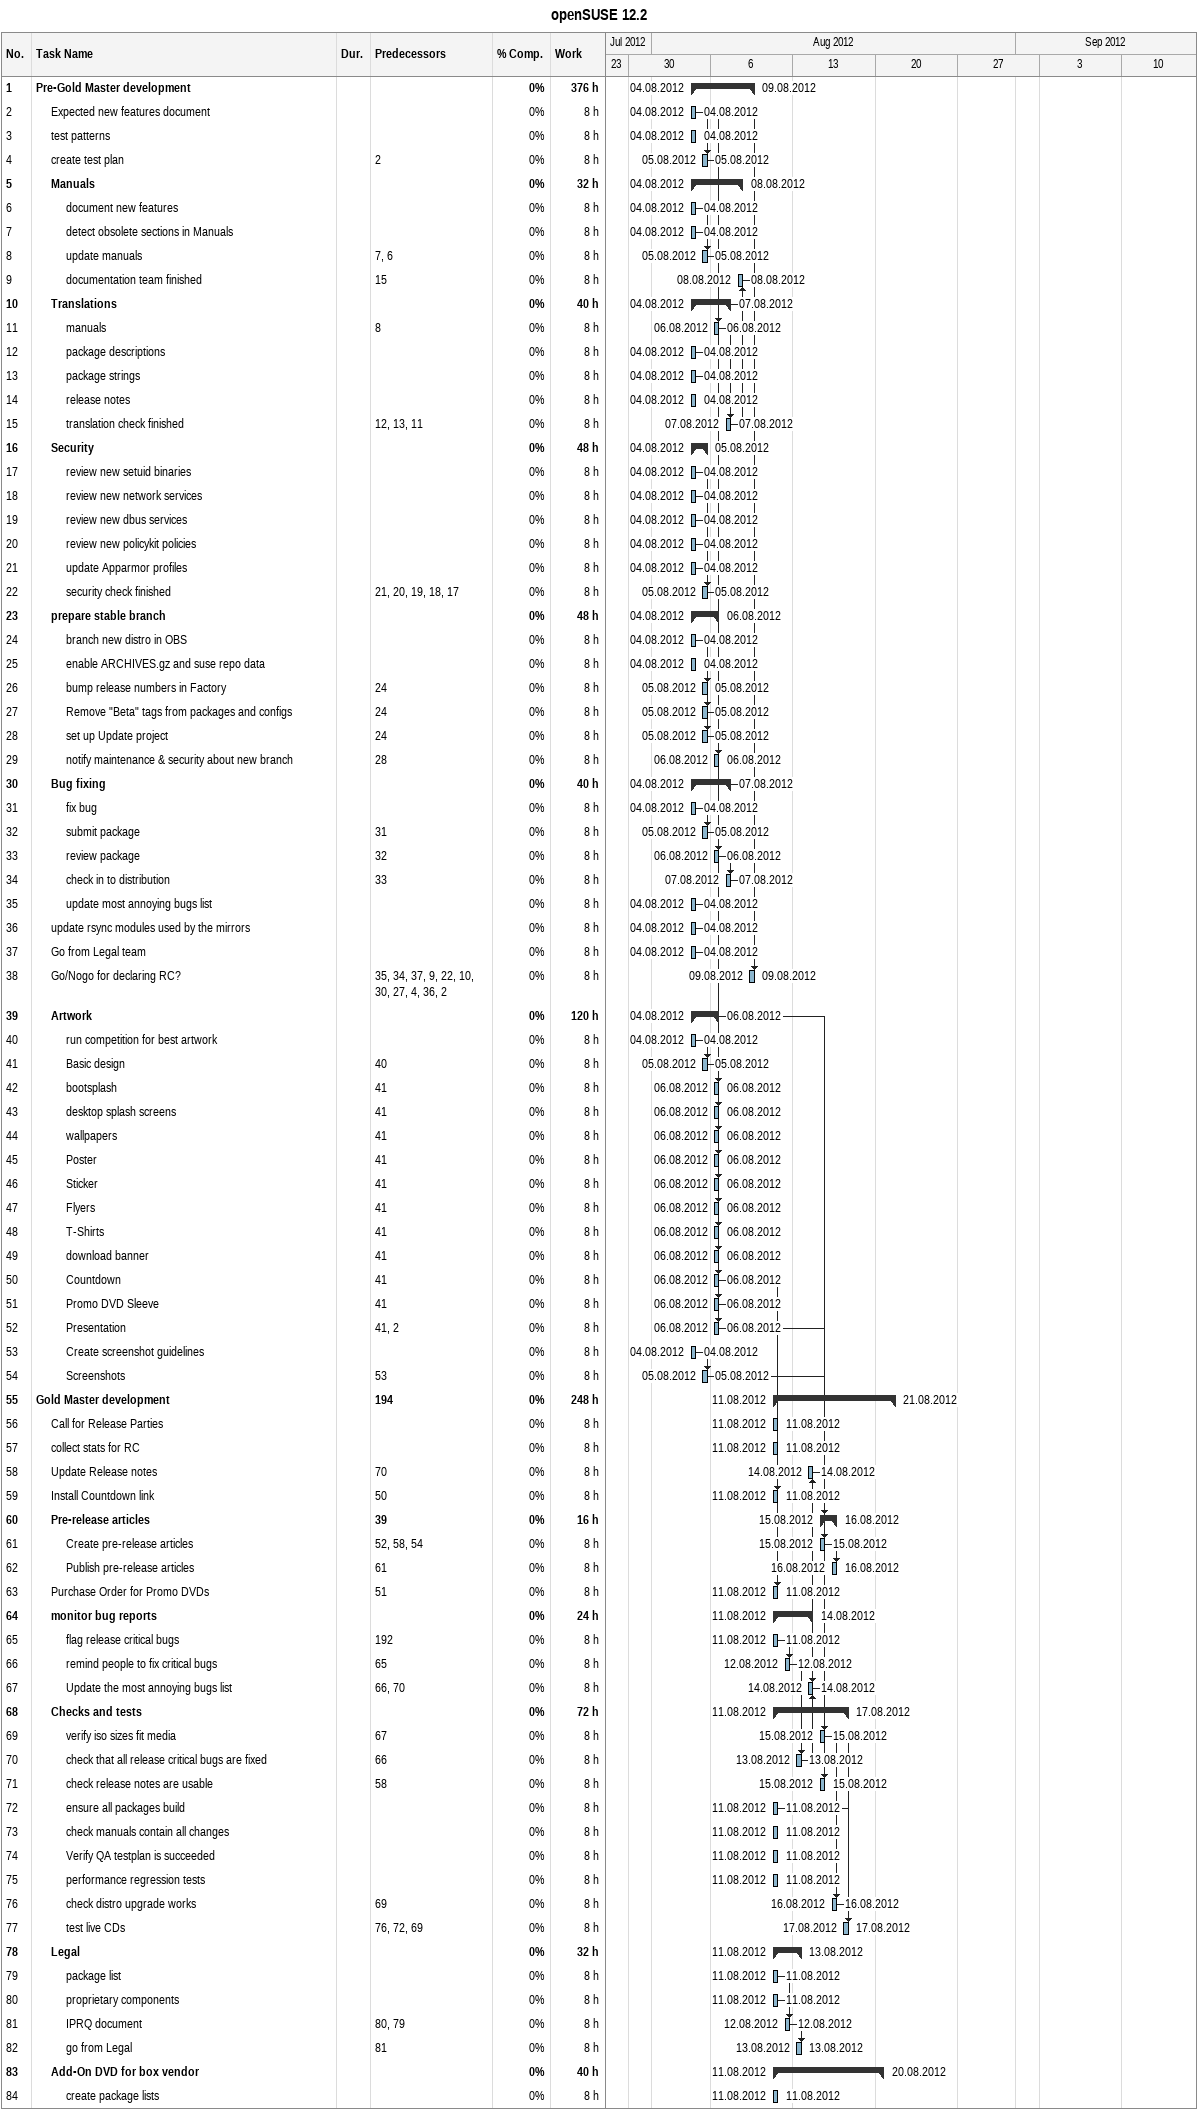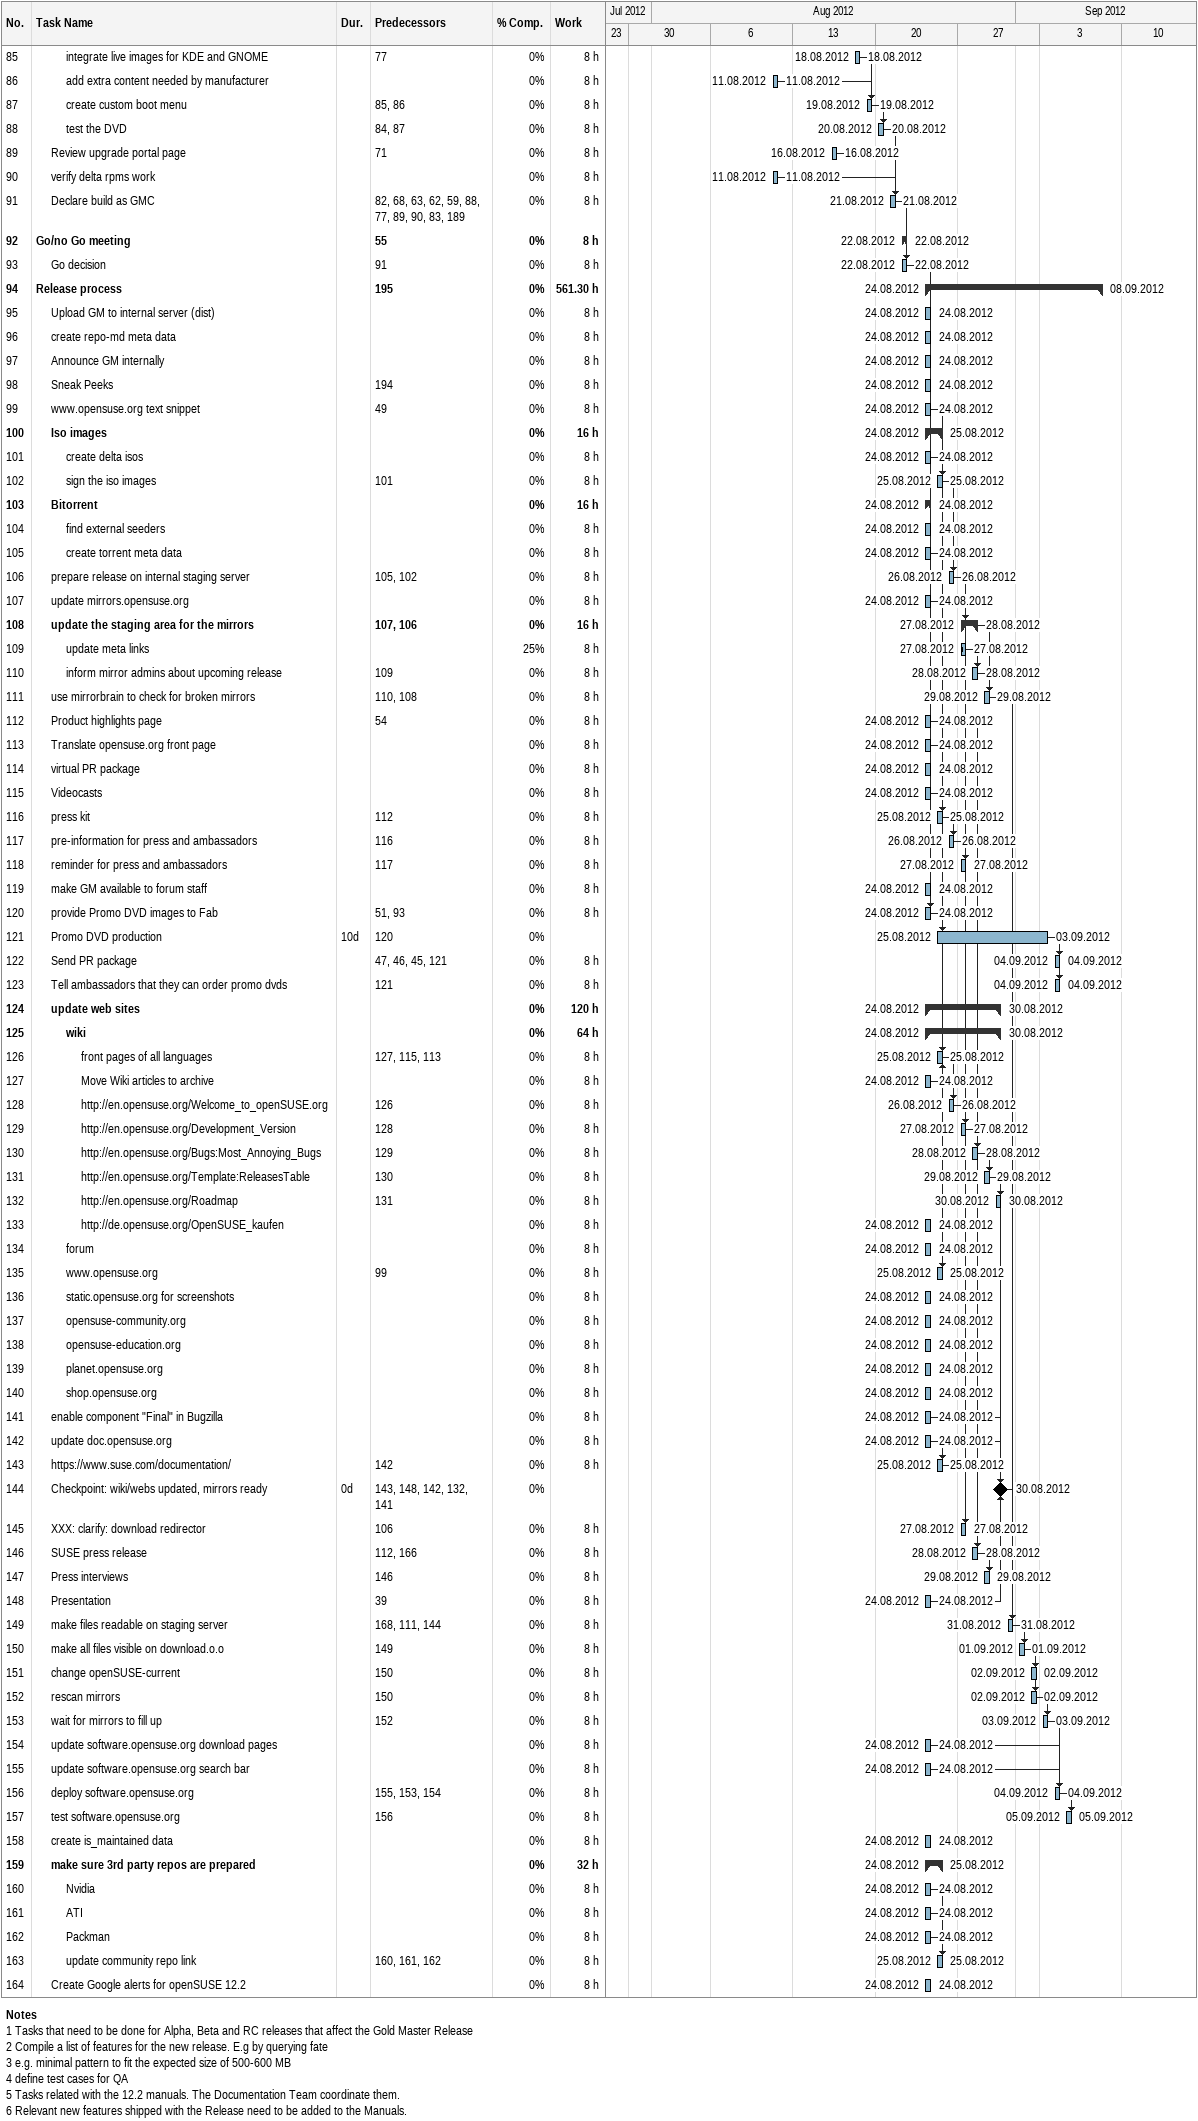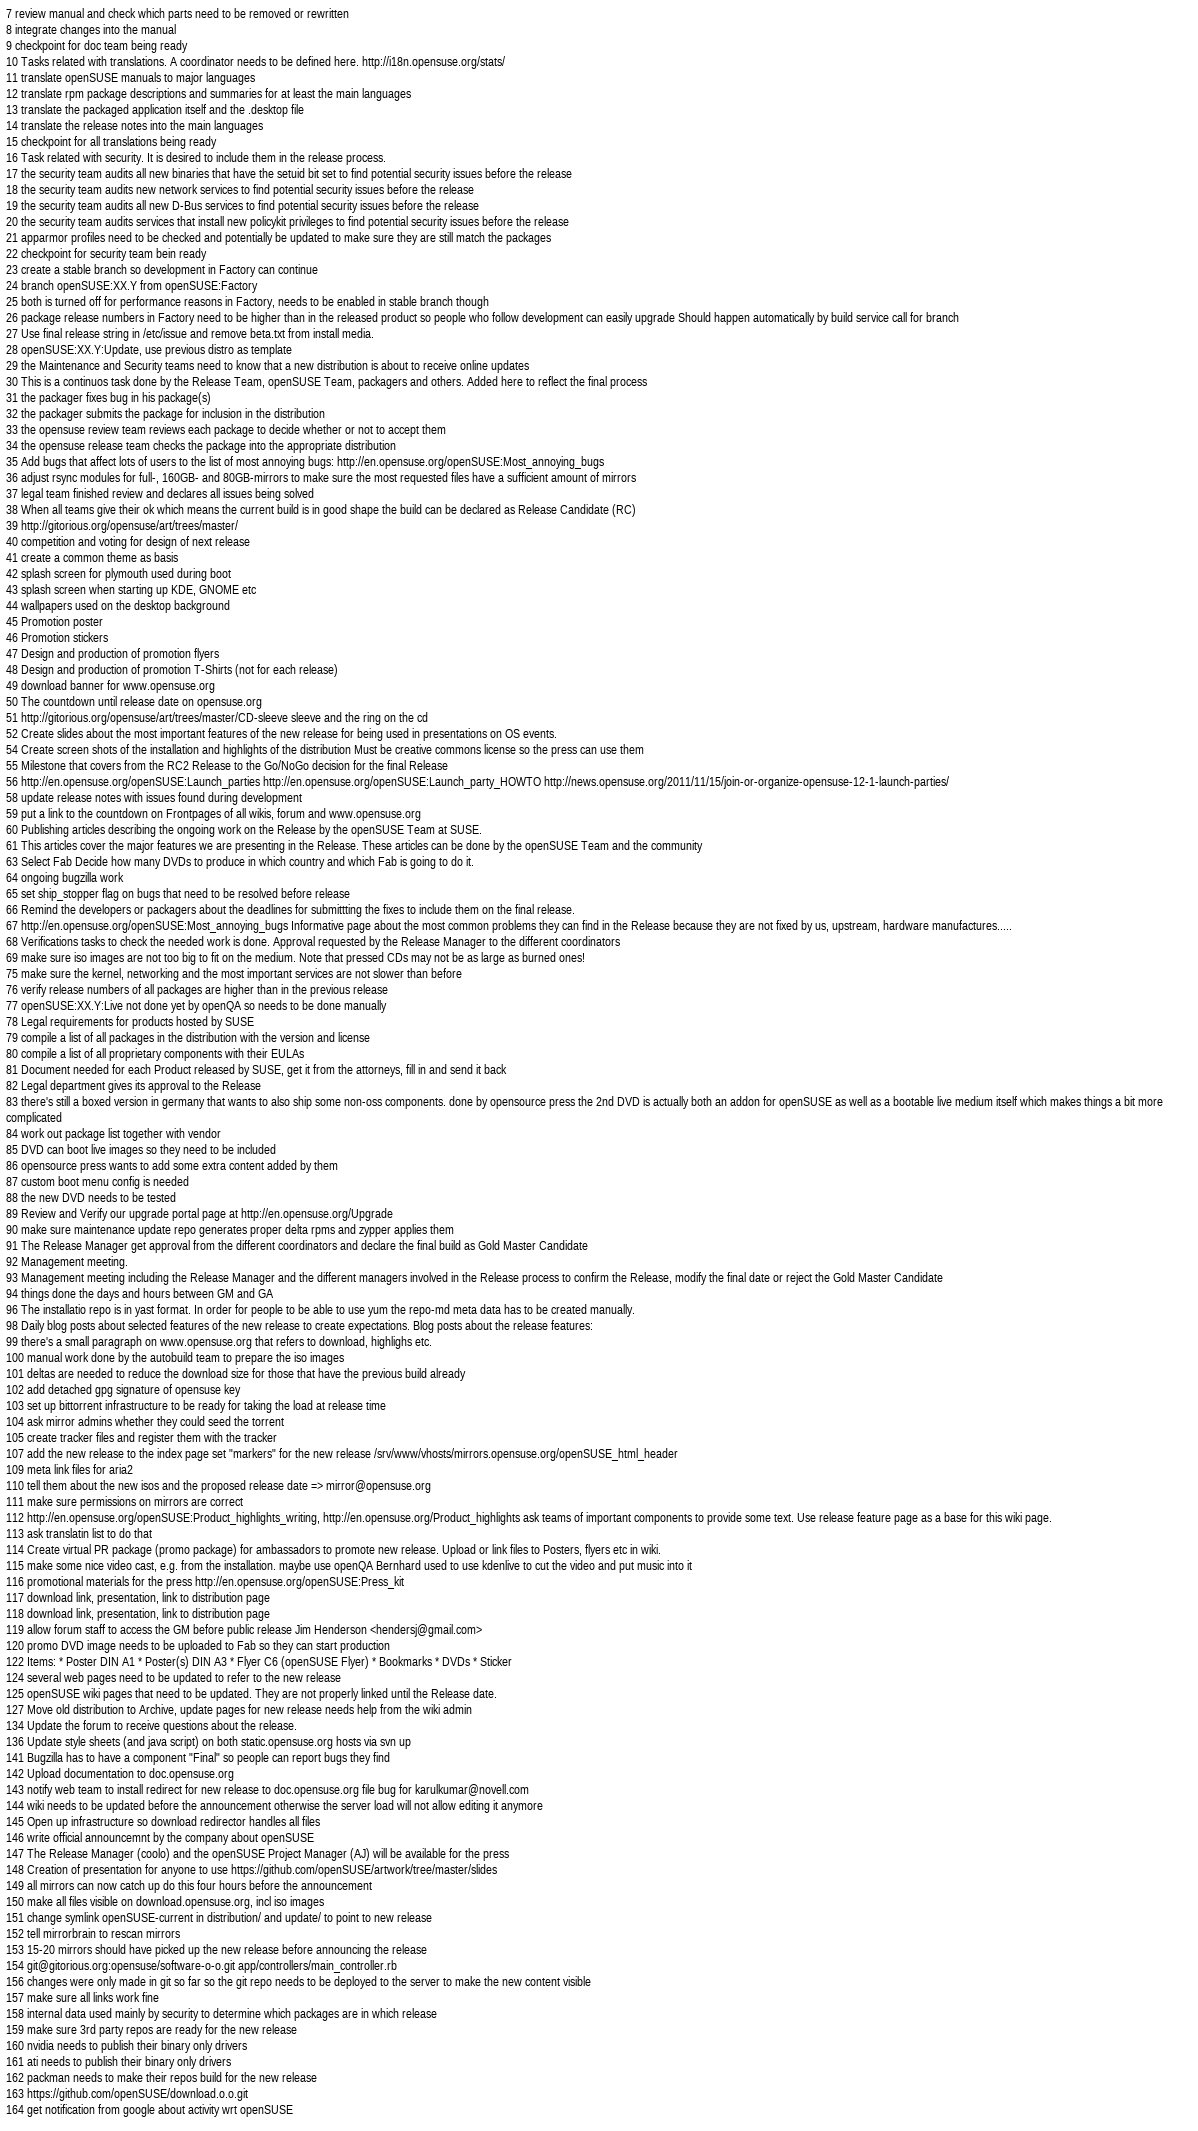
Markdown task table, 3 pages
openSUSE 12.2

| ID | Level | Task | Duration | Start | Finish | Predecessors | % complete | Work (h) |
|---|---|---|---|---|---|---|---|---|
| 1 | 1 | **Pre-Gold Master development** |  | 2012-08-04 | 2012-08-09 |  | 0 | 376 |
| 2 | 2 | Expected new features document |  | 2012-08-04 | 2012-08-04 |  | 0 | 8 |
| 3 | 2 | test patterns |  | 2012-08-04 | 2012-08-04 |  | 0 | 8 |
| 4 | 2 | create test plan |  | 2012-08-05 | 2012-08-05 | 2 | 0 | 8 |
| 5 | 2 | **Manuals** |  | 2012-08-04 | 2012-08-08 |  | 0 | 32 |
| 6 | 3 | document new features |  | 2012-08-04 | 2012-08-04 |  | 0 | 8 |
| 7 | 3 | detect obsolete sections in Manuals |  | 2012-08-04 | 2012-08-04 |  | 0 | 8 |
| 8 | 3 | update manuals |  | 2012-08-05 | 2012-08-05 | 7, 6 | 0 | 8 |
| 9 | 3 | documentation team finished |  | 2012-08-08 | 2012-08-08 | 15 | 0 | 8 |
| 10 | 2 | **Translations** |  | 2012-08-04 | 2012-08-07 |  | 0 | 40 |
| 11 | 3 | manuals |  | 2012-08-06 | 2012-08-06 | 8 | 0 | 8 |
| 12 | 3 | package descriptions |  | 2012-08-04 | 2012-08-04 |  | 0 | 8 |
| 13 | 3 | package strings |  | 2012-08-04 | 2012-08-04 |  | 0 | 8 |
| 14 | 3 | release notes |  | 2012-08-04 | 2012-08-04 |  | 0 | 8 |
| 15 | 3 | translation check finished |  | 2012-08-07 | 2012-08-07 | 12, 13, 11 | 0 | 8 |
| 16 | 2 | **Security** |  | 2012-08-04 | 2012-08-05 |  | 0 | 48 |
| 17 | 3 | review new setuid binaries |  | 2012-08-04 | 2012-08-04 |  | 0 | 8 |
| 18 | 3 | review new network services |  | 2012-08-04 | 2012-08-04 |  | 0 | 8 |
| 19 | 3 | review new dbus services |  | 2012-08-04 | 2012-08-04 |  | 0 | 8 |
| 20 | 3 | review new policykit policies |  | 2012-08-04 | 2012-08-04 |  | 0 | 8 |
| 21 | 3 | update Apparmor profiles |  | 2012-08-04 | 2012-08-04 |  | 0 | 8 |
| 22 | 3 | security check finished |  | 2012-08-05 | 2012-08-05 | 21, 20, 19, 18, 17 | 0 | 8 |
| 23 | 2 | **prepare stable branch** |  | 2012-08-04 | 2012-08-06 |  | 0 | 48 |
| 24 | 3 | branch new distro in OBS |  | 2012-08-04 | 2012-08-04 |  | 0 | 8 |
| 25 | 3 | enable ARCHIVES.gz and suse repo data |  | 2012-08-04 | 2012-08-04 |  | 0 | 8 |
| 26 | 3 | bump release numbers in Factory |  | 2012-08-05 | 2012-08-05 | 24 | 0 | 8 |
| 27 | 3 | Remove "Beta" tags from packages and configs |  | 2012-08-05 | 2012-08-05 | 24 | 0 | 8 |
| 28 | 3 | set up Update project |  | 2012-08-05 | 2012-08-05 | 24 | 0 | 8 |
| 29 | 3 | notify maintenance & security about new branch |  | 2012-08-06 | 2012-08-06 | 28 | 0 | 8 |
| 30 | 2 | **Bug fixing** |  | 2012-08-04 | 2012-08-07 |  | 0 | 40 |
| 31 | 3 | fix bug |  | 2012-08-04 | 2012-08-04 |  | 0 | 8 |
| 32 | 3 | submit package |  | 2012-08-05 | 2012-08-05 | 31 | 0 | 8 |
| 33 | 3 | review package |  | 2012-08-06 | 2012-08-06 | 32 | 0 | 8 |
| 34 | 3 | check in to distribution |  | 2012-08-07 | 2012-08-07 | 33 | 0 | 8 |
| 35 | 3 | update most annoying bugs list |  | 2012-08-04 | 2012-08-04 |  | 0 | 8 |
| 36 | 2 | update rsync modules used by the mirrors |  | 2012-08-04 | 2012-08-04 |  | 0 | 8 |
| 37 | 2 | Go from Legal team |  | 2012-08-04 | 2012-08-04 |  | 0 | 8 |
| 38 | 2 | Go/Nogo for declaring RC? |  | 2012-08-09 | 2012-08-09 | 35, 34, 37, 9, 22, 10, 30, 27, 4, 36, 2 | 0 | 8 |
| 39 | 2 | **Artwork** |  | 2012-08-04 | 2012-08-06 |  | 0 | 120 |
| 40 | 3 | run competition for best artwork |  | 2012-08-04 | 2012-08-04 |  | 0 | 8 |
| 41 | 3 | Basic design |  | 2012-08-05 | 2012-08-05 | 40 | 0 | 8 |
| 42 | 3 | bootsplash |  | 2012-08-06 | 2012-08-06 | 41 | 0 | 8 |
| 43 | 3 | desktop splash screens |  | 2012-08-06 | 2012-08-06 | 41 | 0 | 8 |
| 44 | 3 | wallpapers |  | 2012-08-06 | 2012-08-06 | 41 | 0 | 8 |
| 45 | 3 | Poster |  | 2012-08-06 | 2012-08-06 | 41 | 0 | 8 |
| 46 | 3 | Sticker |  | 2012-08-06 | 2012-08-06 | 41 | 0 | 8 |
| 47 | 3 | Flyers |  | 2012-08-06 | 2012-08-06 | 41 | 0 | 8 |
| 48 | 3 | T-Shirts |  | 2012-08-06 | 2012-08-06 | 41 | 0 | 8 |
| 49 | 3 | download banner |  | 2012-08-06 | 2012-08-06 | 41 | 0 | 8 |
| 50 | 3 | Countdown |  | 2012-08-06 | 2012-08-06 | 41 | 0 | 8 |
| 51 | 3 | Promo DVD Sleeve |  | 2012-08-06 | 2012-08-06 | 41 | 0 | 8 |
| 52 | 3 | Presentation |  | 2012-08-06 | 2012-08-06 | 41, 2 | 0 | 8 |
| 53 | 3 | Create screenshot guidelines |  | 2012-08-04 | 2012-08-04 |  | 0 | 8 |
| 54 | 3 | Screenshots |  | 2012-08-05 | 2012-08-05 | 53 | 0 | 8 |
| 55 | 1 | **Gold Master development** |  | 2012-08-11 | 2012-08-21 | 194 | 0 | 248 |
| 56 | 2 | Call for Release Parties |  | 2012-08-11 | 2012-08-11 |  | 0 | 8 |
| 57 | 2 | collect stats for RC |  | 2012-08-11 | 2012-08-11 |  | 0 | 8 |
| 58 | 2 | Update Release notes |  | 2012-08-14 | 2012-08-14 | 70 | 0 | 8 |
| 59 | 2 | Install Countdown link |  | 2012-08-11 | 2012-08-11 | 50 | 0 | 8 |
| 60 | 2 | **Pre-release articles** |  | 2012-08-15 | 2012-08-16 | 39 | 0 | 16 |
| 61 | 3 | Create pre-release articles |  | 2012-08-15 | 2012-08-15 | 52, 58, 54 | 0 | 8 |
| 62 | 3 | Publish pre-release articles |  | 2012-08-16 | 2012-08-16 | 61 | 0 | 8 |
| 63 | 2 | Purchase Order for Promo DVDs |  | 2012-08-11 | 2012-08-11 | 51 | 0 | 8 |
| 64 | 2 | **monitor bug reports** |  | 2012-08-11 | 2012-08-14 |  | 0 | 24 |
| 65 | 3 | flag release critical bugs |  | 2012-08-11 | 2012-08-11 | 192 | 0 | 8 |
| 66 | 3 | remind people to fix critical bugs |  | 2012-08-12 | 2012-08-12 | 65 | 0 | 8 |
| 67 | 3 | Update the most annoying bugs list |  | 2012-08-14 | 2012-08-14 | 66, 70 | 0 | 8 |
| 68 | 2 | **Checks and tests** |  | 2012-08-11 | 2012-08-17 |  | 0 | 72 |
| 69 | 3 | verify iso sizes fit media |  | 2012-08-15 | 2012-08-15 | 67 | 0 | 8 |
| 70 | 3 | check that all release critical bugs are fixed |  | 2012-08-13 | 2012-08-13 | 66 | 0 | 8 |
| 71 | 3 | check release notes are usable |  | 2012-08-15 | 2012-08-15 | 58 | 0 | 8 |
| 72 | 3 | ensure all packages build |  | 2012-08-11 | 2012-08-11 |  | 0 | 8 |
| 73 | 3 | check manuals contain all changes |  | 2012-08-11 | 2012-08-11 |  | 0 | 8 |
| 74 | 3 | Verify QA testplan is succeeded |  | 2012-08-11 | 2012-08-11 |  | 0 | 8 |
| 75 | 3 | performance regression tests |  | 2012-08-11 | 2012-08-11 |  | 0 | 8 |
| 76 | 3 | check distro upgrade works |  | 2012-08-16 | 2012-08-16 | 69 | 0 | 8 |
| 77 | 3 | test live CDs |  | 2012-08-17 | 2012-08-17 | 76, 72, 69 | 0 | 8 |
| 78 | 2 | **Legal** |  | 2012-08-11 | 2012-08-13 |  | 0 | 32 |
| 79 | 3 | package list |  | 2012-08-11 | 2012-08-11 |  | 0 | 8 |
| 80 | 3 | proprietary components |  | 2012-08-11 | 2012-08-11 |  | 0 | 8 |
| 81 | 3 | IPRQ document |  | 2012-08-12 | 2012-08-12 | 80, 79 | 0 | 8 |
| 82 | 3 | go from Legal |  | 2012-08-13 | 2012-08-13 | 81 | 0 | 8 |
| 83 | 2 | **Add-On DVD for box vendor** |  | 2012-08-11 | 2012-08-20 |  | 0 | 40 |
| 84 | 3 | create package lists |  | 2012-08-11 | 2012-08-11 |  | 0 | 8 |
| 85 | 3 | integrate live images for KDE and GNOME |  | 2012-08-18 | 2012-08-18 | 77 | 0 | 8 |
| 86 | 3 | add extra content needed by manufacturer |  | 2012-08-11 | 2012-08-11 |  | 0 | 8 |
| 87 | 3 | create custom boot menu |  | 2012-08-19 | 2012-08-19 | 85, 86 | 0 | 8 |
| 88 | 3 | test the DVD |  | 2012-08-20 | 2012-08-20 | 84, 87 | 0 | 8 |
| 89 | 2 | Review upgrade portal page |  | 2012-08-16 | 2012-08-16 | 71 | 0 | 8 |
| 90 | 2 | verify delta rpms work |  | 2012-08-11 | 2012-08-11 |  | 0 | 8 |
| 91 | 2 | Declare build as GMC |  | 2012-08-21 | 2012-08-21 | 82, 68, 63, 62, 59, 88, 77, 89, 90, 83, 189 | 0 | 8 |
| 92 | 1 | **Go/no Go meeting** |  | 2012-08-22 | 2012-08-22 | 55 | 0 | 8 |
| 93 | 2 | Go decision |  | 2012-08-22 | 2012-08-22 | 91 | 0 | 8 |
| 94 | 1 | **Release process** |  | 2012-08-24 | 2012-09-08 | 195 | 0 | 561.30 |
| 95 | 2 | Upload GM to internal server (dist) |  | 2012-08-24 | 2012-08-24 |  | 0 | 8 |
| 96 | 2 | create repo-md meta data |  | 2012-08-24 | 2012-08-24 |  | 0 | 8 |
| 97 | 2 | Announce GM internally |  | 2012-08-24 | 2012-08-24 |  | 0 | 8 |
| 98 | 2 | Sneak Peeks |  | 2012-08-24 | 2012-08-24 | 194 | 0 | 8 |
| 99 | 2 | www.opensuse.org text snippet |  | 2012-08-24 | 2012-08-24 | 49 | 0 | 8 |
| 100 | 2 | **Iso images** |  | 2012-08-24 | 2012-08-25 |  | 0 | 16 |
| 101 | 3 | create delta isos |  | 2012-08-24 | 2012-08-24 |  | 0 | 8 |
| 102 | 3 | sign the iso images |  | 2012-08-25 | 2012-08-25 | 101 | 0 | 8 |
| 103 | 2 | **Bitorrent** |  | 2012-08-24 | 2012-08-24 |  | 0 | 16 |
| 104 | 3 | find external seeders |  | 2012-08-24 | 2012-08-24 |  | 0 | 8 |
| 105 | 3 | create torrent meta data |  | 2012-08-24 | 2012-08-24 |  | 0 | 8 |
| 106 | 2 | prepare release on internal staging server |  | 2012-08-26 | 2012-08-26 | 105, 102 | 0 | 8 |
| 107 | 2 | update mirrors.opensuse.org |  | 2012-08-24 | 2012-08-24 |  | 0 | 8 |
| 108 | 2 | **update the staging area for the mirrors** |  | 2012-08-27 | 2012-08-28 | 107, 106 | 0 | 16 |
| 109 | 3 | update meta links |  | 2012-08-27 | 2012-08-27 |  | 25 | 8 |
| 110 | 3 | inform mirror admins about upcoming release |  | 2012-08-28 | 2012-08-28 | 109 | 0 | 8 |
| 111 | 2 | use mirrorbrain to check for broken mirrors |  | 2012-08-29 | 2012-08-29 | 110, 108 | 0 | 8 |
| 112 | 2 | Product highlights page |  | 2012-08-24 | 2012-08-24 | 54 | 0 | 8 |
| 113 | 2 | Translate opensuse.org front page |  | 2012-08-24 | 2012-08-24 |  | 0 | 8 |
| 114 | 2 | virtual PR package |  | 2012-08-24 | 2012-08-24 |  | 0 | 8 |
| 115 | 2 | Videocasts |  | 2012-08-24 | 2012-08-24 |  | 0 | 8 |
| 116 | 2 | press kit |  | 2012-08-25 | 2012-08-25 | 112 | 0 | 8 |
| 117 | 2 | pre-information for press and ambassadors |  | 2012-08-26 | 2012-08-26 | 116 | 0 | 8 |
| 118 | 2 | reminder for press and ambassadors |  | 2012-08-27 | 2012-08-27 | 117 | 0 | 8 |
| 119 | 2 | make GM available to forum staff |  | 2012-08-24 | 2012-08-24 |  | 0 | 8 |
| 120 | 2 | provide Promo DVD images to Fab |  | 2012-08-24 | 2012-08-24 | 51, 93 | 0 | 8 |
| 121 | 2 | Promo DVD production | 10d | 2012-08-25 | 2012-09-03 | 120 | 0 |  |
| 122 | 2 | Send PR package |  | 2012-09-04 | 2012-09-04 | 47, 46, 45, 121 | 0 | 8 |
| 123 | 2 | Tell ambassadors that they can order promo dvds |  | 2012-09-04 | 2012-09-04 | 121 | 0 | 8 |
| 124 | 2 | **update web sites** |  | 2012-08-24 | 2012-08-30 |  | 0 | 120 |
| 125 | 3 | **wiki** |  | 2012-08-24 | 2012-08-30 |  | 0 | 64 |
| 126 | 4 | front pages of all languages |  | 2012-08-25 | 2012-08-25 | 127, 115, 113 | 0 | 8 |
| 127 | 4 | Move Wiki articles to archive |  | 2012-08-24 | 2012-08-24 |  | 0 | 8 |
| 128 | 4 | http://en.opensuse.org/Welcome_to_openSUSE.org |  | 2012-08-26 | 2012-08-26 | 126 | 0 | 8 |
| 129 | 4 | http://en.opensuse.org/Development_Version |  | 2012-08-27 | 2012-08-27 | 128 | 0 | 8 |
| 130 | 4 | http://en.opensuse.org/Bugs:Most_Annoying_Bugs |  | 2012-08-28 | 2012-08-28 | 129 | 0 | 8 |
| 131 | 4 | http://en.opensuse.org/Template:ReleasesTable |  | 2012-08-29 | 2012-08-29 | 130 | 0 | 8 |
| 132 | 4 | http://en.opensuse.org/Roadmap |  | 2012-08-30 | 2012-08-30 | 131 | 0 | 8 |
| 133 | 4 | http://de.opensuse.org/OpenSUSE_kaufen |  | 2012-08-24 | 2012-08-24 |  | 0 | 8 |
| 134 | 3 | forum |  | 2012-08-24 | 2012-08-24 |  | 0 | 8 |
| 135 | 3 | www.opensuse.org |  | 2012-08-25 | 2012-08-25 | 99 | 0 | 8 |
| 136 | 3 | static.opensuse.org for screenshots |  | 2012-08-24 | 2012-08-24 |  | 0 | 8 |
| 137 | 3 | opensuse-community.org |  | 2012-08-24 | 2012-08-24 |  | 0 | 8 |
| 138 | 3 | opensuse-education.org |  | 2012-08-24 | 2012-08-24 |  | 0 | 8 |
| 139 | 3 | planet.opensuse.org |  | 2012-08-24 | 2012-08-24 |  | 0 | 8 |
| 140 | 3 | shop.opensuse.org |  | 2012-08-24 | 2012-08-24 |  | 0 | 8 |
| 141 | 2 | enable component "Final" in Bugzilla |  | 2012-08-24 | 2012-08-24 |  | 0 | 8 |
| 142 | 2 | update doc.opensuse.org |  | 2012-08-24 | 2012-08-24 |  | 0 | 8 |
| 143 | 2 | https://www.suse.com/documentation/ |  | 2012-08-25 | 2012-08-25 | 142 | 0 | 8 |
| 144 | 2 | Checkpoint: wiki/webs updated, mirrors ready | 0d | 2012-08-30 | 2012-08-30 | 143, 148, 142, 132, 141 | 0 |  |
| 145 | 2 | XXX: clarify: download redirector |  | 2012-08-27 | 2012-08-27 | 106 | 0 | 8 |
| 146 | 2 | SUSE press release |  | 2012-08-28 | 2012-08-28 | 112, 166 | 0 | 8 |
| 147 | 2 | Press interviews |  | 2012-08-29 | 2012-08-29 | 146 | 0 | 8 |
| 148 | 2 | Presentation |  | 2012-08-24 | 2012-08-24 | 39 | 0 | 8 |
| 149 | 2 | make files readable on staging server |  | 2012-08-31 | 2012-08-31 | 168, 111, 144 | 0 | 8 |
| 150 | 2 | make all files visible on download.o.o |  | 2012-09-01 | 2012-09-01 | 149 | 0 | 8 |
| 151 | 2 | change openSUSE-current |  | 2012-09-02 | 2012-09-02 | 150 | 0 | 8 |
| 152 | 2 | rescan mirrors |  | 2012-09-02 | 2012-09-02 | 150 | 0 | 8 |
| 153 | 2 | wait for mirrors to fill up |  | 2012-09-03 | 2012-09-03 | 152 | 0 | 8 |
| 154 | 2 | update software.opensuse.org download pages |  | 2012-08-24 | 2012-08-24 |  | 0 | 8 |
| 155 | 2 | update software.opensuse.org search bar |  | 2012-08-24 | 2012-08-24 |  | 0 | 8 |
| 156 | 2 | deploy software.opensuse.org |  | 2012-09-04 | 2012-09-04 | 155, 153, 154 | 0 | 8 |
| 157 | 2 | test software.opensuse.org |  | 2012-09-05 | 2012-09-05 | 156 | 0 | 8 |
| 158 | 2 | create is_maintained data |  | 2012-08-24 | 2012-08-24 |  | 0 | 8 |
| 159 | 2 | **make sure 3rd party repos are prepared** |  | 2012-08-24 | 2012-08-25 |  | 0 | 32 |
| 160 | 3 | Nvidia |  | 2012-08-24 | 2012-08-24 |  | 0 | 8 |
| 161 | 3 | ATI |  | 2012-08-24 | 2012-08-24 |  | 0 | 8 |
| 162 | 3 | Packman |  | 2012-08-24 | 2012-08-24 |  | 0 | 8 |
| 163 | 3 | update community repo link |  | 2012-08-25 | 2012-08-25 | 160, 161, 162 | 0 | 8 |
| 164 | 2 | Create Google alerts for openSUSE 12.2 |  | 2012-08-24 | 2012-08-24 |  | 0 | 8 |

Notes
- 1: Tasks that need to be done for Alpha, Beta and RC releases that affect the Gold Master Release
- 2: Compile a list of features for the new release. E.g by querying fate
- 3: e.g. minimal pattern to fit the expected size of 500-600 MB
- 4: define test cases for QA
- 5: Tasks related with the 12.2 manuals. The Documentation Team coordinate them.
- 6: Relevant new features shipped with the Release need to be added to the Manuals.
- 7: review manual and check which parts need to be removed or rewritten
- 8: integrate changes into the manual
- 9: checkpoint for doc team being ready
- 10: Tasks related with translations. A coordinator needs to be defined here. http://i18n.opensuse.org/stats/
- 11: translate openSUSE manuals to major languages
- 12: translate rpm package descriptions and summaries for at least the main languages
- 13: translate the packaged application itself and the .desktop file
- 14: translate the release notes into the main languages
- 15: checkpoint for all translations being ready
- 16: Task related with security. It is desired to include them in the release process.
- 17: the security team audits all new binaries that have the setuid bit set to find potential security issues before the release
- 18: the security team audits new network services to find potential security issues before the release
- 19: the security team audits all new D-Bus services to find potential security issues before the release
- 20: the security team audits services that install new policykit privileges to find potential security issues before the release
- 21: apparmor profiles need to be checked and potentially be updated to make sure they are still match the packages
- 22: checkpoint for security team bein ready
- 23: create a stable branch so development in Factory can continue
- 24: branch openSUSE:XX.Y from openSUSE:Factory
- 25: both is turned off for performance reasons in Factory, needs to be enabled in stable branch though
- 26: package release numbers in Factory need to be higher than in the released product so people who follow development can easily upgrade Should happen automatically by build service call for branch
- 27: Use final release string in /etc/issue and remove beta.txt from install media.
- 28: openSUSE:XX.Y:Update, use previous distro as template
- 29: the Maintenance and Security teams need to know that a new distribution is about to receive online updates
- 30: This is a continuos task done by the Release Team, openSUSE Team, packagers and others. Added here to reflect the final process
- 31: the packager fixes bug in his package(s)
- 32: the packager submits the package for inclusion in the distribution
- 33: the opensuse review team reviews each package to decide whether or not to accept them
- 34: the opensuse release team checks the package into the appropriate distribution
- 35: Add bugs that affect lots of users to the list of most annoying bugs: http://en.opensuse.org/openSUSE:Most_annoying_bugs
- 36: adjust rsync modules for full-, 160GB- and 80GB-mirrors to make sure the most requested files have a sufficient amount of mirrors
- 37: legal team finished review and declares all issues being solved
- 38: When all teams give their ok which means the current build is in good shape the build can be declared as Release Candidate (RC)
- 39: http://gitorious.org/opensuse/art/trees/master/
- 40: competition and voting for design of next release
- 41: create a common theme as basis
- 42: splash screen for plymouth used during boot
- 43: splash screen when starting up KDE, GNOME etc
- 44: wallpapers used on the desktop background
- 45: Promotion poster
- 46: Promotion stickers
- 47: Design and production of promotion flyers
- 48: Design and production of promotion T-Shirts (not for each release)
- 49: download banner for www.opensuse.org
- 50: The countdown until release date on opensuse.org
- 51: http://gitorious.org/opensuse/art/trees/master/CD-sleeve sleeve and the ring on the cd
- 52: Create slides about the most important features of the new release for being used in presentations on OS events.
- 54: Create screen shots of the installation and highlights of the distribution Must be creative commons license so the press can use them
- 55: Milestone that covers from the RC2 Release to the Go/NoGo decision for the final Release
- 56: http://en.opensuse.org/openSUSE:Launch_parties http://en.opensuse.org/openSUSE:Launch_party_HOWTO http://news.opensuse.org/2011/11/15/join-or-organize-opensuse-12-1-launch-parties/
- 58: update release notes with issues found during development
- 59: put a link to the countdown on Frontpages of all wikis, forum and www.opensuse.org
- 60: Publishing articles describing the ongoing work on the Release by the openSUSE Team at SUSE.
- 61: This articles cover the major features we are presenting in the Release. These articles can be done by the openSUSE Team and the community
- 63: Select Fab Decide how many DVDs to produce in which country and which Fab is going to do it.
- 64: ongoing bugzilla work
- 65: set ship_stopper flag on bugs that need to be resolved before release
- 66: Remind the developers or packagers about the deadlines for submittting the fixes to include them on the final release.
- 67: http://en.opensuse.org/openSUSE:Most_annoying_bugs Informative page about the most common problems they can find in the Release because they are not fixed by us, upstream, hardware manufactures.....
- 68: Verifications tasks to check the needed work is done. Approval requested by the Release Manager to the different coordinators
- 69: make sure iso images are not too big to fit on the medium. Note that pressed CDs may not be as large as burned ones!
- 75: make sure the kernel, networking and the most important services are not slower than before
- 76: verify release numbers of all packages are higher than in the previous release
- 77: openSUSE:XX.Y:Live not done yet by openQA so needs to be done manually
- 78: Legal requirements for products hosted by SUSE
- 79: compile a list of all packages in the distribution with the version and license
- 80: compile a list of all proprietary components with their EULAs
- 81: Document needed for each Product released by SUSE, get it from the attorneys, fill in and send it back
- 82: Legal department gives its approval to the Release
- 83: there's still a boxed version in germany that wants to also ship some non-oss components. done by opensource press the 2nd DVD is actually both an addon for openSUSE as well as a bootable live medium itself which makes things a bit more complicated
- 84: work out package list together with vendor
- 85: DVD can boot live images so they need to be included
- 86: opensource press wants to add some extra content added by them
- 87: custom boot menu config is needed
- 88: the new DVD needs to be tested
- 89: Review and Verify our upgrade portal page at http://en.opensuse.org/Upgrade
- 90: make sure maintenance update repo generates proper delta rpms and zypper applies them
- 91: The Release Manager get approval from the different coordinators and declare the final build as Gold Master Candidate
- 92: Management meeting.
- 93: Management meeting including the Release Manager and the different managers involved in the Release process to confirm the Release, modify the final date or reject the Gold Master Candidate
- 94: things done the days and hours between GM and GA
- 96: The installatio repo is in yast format. In order for people to be able to use yum the repo-md meta data has to be created manually.
- 98: Daily blog posts about selected features of the new release to create expectations. Blog posts about the release features:
- 99: there's a small paragraph on www.opensuse.org that refers to download, highlighs etc.
- 100: manual work done by the autobuild team to prepare the iso images
- 101: deltas are needed to reduce the download size for those that have the previous build already
- 102: add detached gpg signature of opensuse key
- 103: set up bittorrent infrastructure to be ready for taking the load at release time
- 104: ask mirror admins whether they could seed the torrent
- 105: create tracker files and register them with the tracker
- 107: add the new release to the index page set "markers" for the new release /srv/www/vhosts/mirrors.opensuse.org/openSUSE_html_header
- 109: meta link files for aria2
- 110: tell them about the new isos and the proposed release date => mirror@opensuse.org
- 111: make sure permissions on mirrors are correct
- 112: http://en.opensuse.org/openSUSE:Product_highlights_writing, http://en.opensuse.org/Product_highlights ask teams of important components to provide some text. Use release feature page as a base for this wiki page.
- 113: ask translatin list to do that
- 114: Create virtual PR package (promo package) for ambassadors to promote new release. Upload or link files to Posters, flyers etc in wiki.
- 115: make some nice video cast, e.g. from the installation. maybe use openQA Bernhard used to use kdenlive to cut the video and put music into it
- 116: promotional materials for the press http://en.opensuse.org/openSUSE:Press_kit
- 117: download link, presentation, link to distribution page
- 118: download link, presentation, link to distribution page
- 119: allow forum staff to access the GM before public release Jim Henderson <hendersj@gmail.com>
- 120: promo DVD image needs to be uploaded to Fab so they can start production
- 122: Items: * Poster DIN A1 * Poster(s) DIN A3 * Flyer C6 (openSUSE Flyer) * Bookmarks * DVDs * Sticker
- 124: several web pages need to be updated to refer to the new release
- 125: openSUSE wiki pages that need to be updated. They are not properly linked until the Release date.
- 127: Move old distribution to Archive, update pages for new release needs help from the wiki admin
- 134: Update the forum to receive questions about the release.
- 136: Update style sheets (and java script) on both static.opensuse.org hosts via svn up
- 141: Bugzilla has to have a component "Final" so people can report bugs they find
- 142: Upload documentation to doc.opensuse.org
- 143: notify web team to install redirect for new release to doc.opensuse.org file bug for karulkumar@novell.com
- 144: wiki needs to be updated before the announcement otherwise the server load will not allow editing it anymore
- 145: Open up infrastructure so download redirector handles all files
- 146: write official announcemnt by the company about openSUSE
- 147: The Release Manager (coolo) and the openSUSE Project Manager (AJ) will be available for the press
- 148: Creation of presentation for anyone to use https://github.com/openSUSE/artwork/tree/master/slides
- 149: all mirrors can now catch up do this four hours before the announcement
- 150: make all files visible on download.opensuse.org, incl iso images
- 151: change symlink openSUSE-current in distribution/ and update/ to point to new release
- 152: tell mirrorbrain to rescan mirrors
- 153: 15-20 mirrors should have picked up the new release before announcing the release
- 154: git@gitorious.org:opensuse/software-o-o.git app/controllers/main_controller.rb
- 156: changes were only made in git so far so the git repo needs to be deployed to the server to make the new content visible
- 157: make sure all links work fine
- 158: internal data used mainly by security to determine which packages are in which release
- 159: make sure 3rd party repos are ready for the new release
- 160: nvidia needs to publish their binary only drivers
- 161: ati needs to publish their binary only drivers
- 162: packman needs to make their repos build for the new release
- 163: https://github.com/openSUSE/download.o.o.git
- 164: get notification from google about activity wrt openSUSE
